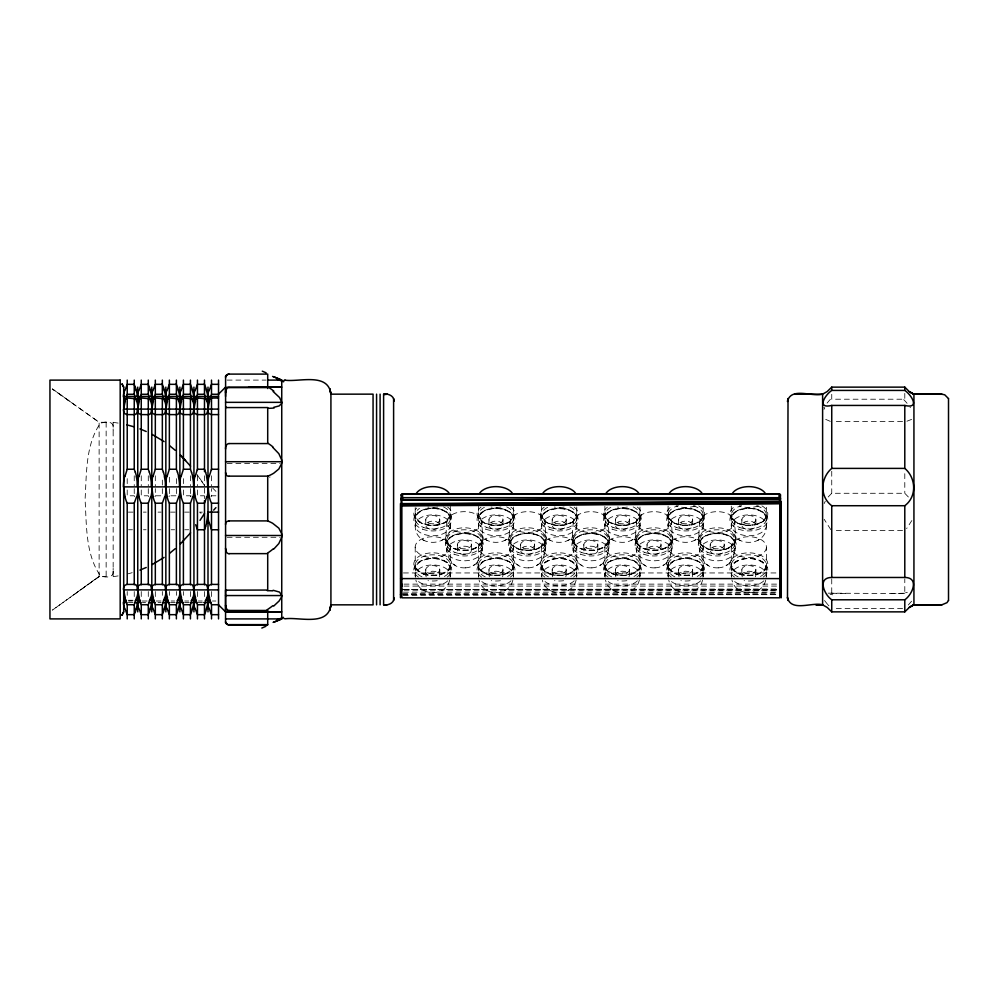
<?xml version="1.0" encoding="UTF-8"?>
<svg xmlns="http://www.w3.org/2000/svg" width="999" height="999" viewBox="0 0 999 999"><rect width="100%" height="100%" fill="white"/><g stroke="black" fill="none" stroke-linecap="round" stroke-linejoin="round"><path stroke-width="0.75" stroke-dasharray="5 3.75" d="M450.249 576.773L450.324 547.14A17.557 10.427 0 0 0 423.988 538.099A17.557 10.427 0 0 0 423.988 556.181A17.557 10.427 0 0 0 450.324 547.14M415.209 507.604L415.222 525.686C414.622 547.902 450.924 547.889 450.324 525.686L450.324 506.356M465.334 567.869C487.962 566.333 481.93 536.413 481.943 522.102M513.461 576.773L513.548 547.14A17.557 10.427 0 0 0 487.212 538.099A17.557 10.427 0 0 0 487.212 556.181A17.557 10.427 0 0 0 513.548 547.14M478.434 506.356L478.434 525.686C477.834 547.902 514.148 547.889 513.536 525.686L513.548 506.356M528.558 567.869C551.173 566.333 545.154 536.413 545.154 522.102A17.557 10.427 0 0 0 518.818 513.061A17.557 10.427 0 0 0 518.818 531.131A17.557 10.427 0 0 0 545.154 522.102M576.685 576.773L576.773 547.14A17.557 10.427 0 0 0 550.424 538.099A17.557 10.427 0 0 0 550.424 556.181A17.557 10.427 0 0 0 576.773 547.14M541.645 506.356L541.658 525.686C541.058 547.902 577.36 547.889 576.76 525.686L576.76 506.356M591.77 567.869C614.397 566.333 608.366 536.413 608.379 522.102A17.557 10.427 0 0 0 582.03 513.061A17.557 10.427 0 0 0 582.03 531.131A17.557 10.427 0 0 0 608.379 522.102M639.897 576.773L639.984 547.14A17.557 10.427 0 0 0 613.648 538.099A17.557 10.427 0 0 0 613.648 556.181A17.557 10.427 0 0 0 639.984 547.14M604.87 506.356L604.87 525.686C604.27 547.902 640.584 547.889 639.972 525.686L639.984 506.356M654.994 567.869C677.609 566.333 671.59 536.413 671.59 522.102A17.557 10.427 0 0 0 645.254 513.061A17.557 10.427 0 0 0 645.254 531.131A17.557 10.427 0 0 0 671.59 522.102M703.121 576.773L703.196 547.14A17.557 10.427 0 0 0 676.86 538.099A17.557 10.427 0 0 0 676.86 556.181A17.557 10.427 0 0 0 703.196 547.14M668.081 506.106L668.094 525.686C667.494 547.902 703.796 547.889 703.196 525.686L703.196 506.106M718.206 567.869C740.833 566.333 734.802 536.413 734.814 522.102A17.557 10.427 0 0 0 708.466 513.061A17.557 10.427 0 0 0 708.466 531.131A17.557 10.427 0 0 0 734.814 522.102M766.333 576.773L766.42 547.14A17.557 10.427 0 0 0 740.084 538.099A17.557 10.427 0 0 0 740.084 556.181A17.557 10.427 0 0 0 766.42 547.14M731.305 506.106L731.305 525.686C730.706 547.902 767.02 547.889 766.408 525.686L766.42 506.106M766.433 565.222L766.158 571.141L766.345 567.619L766.533 569.03C763.548 554.557 733.578 555.744 731.293 568.606L731.568 562.699L731.368 566.208L731.193 564.797C734.178 579.27 764.135 578.084 766.433 565.222L766.083 568.955M113.149 570.092L113.162 568.394M113.149 571.391C113.911 578.421 103.996 577.784 100 575.199C85.34 553.621 86.651 524.562 85.065 499.5C86.663 474.438 85.34 445.379 100 423.801C103.996 421.216 113.911 420.579 113.149 427.609M608.291 541.233L608.391 540.184L608.116 546.103L608.304 542.582L608.491 543.993C606.805 530.481 575.461 530.044 573.239 543.568L573.513 537.649L573.326 541.171L573.139 539.76C576.123 554.233 606.093 553.046 608.391 540.184L608.041 543.906M639.897 566.271L639.997 565.222L640.097 569.03C638.411 555.519 607.08 555.082 604.857 568.606L604.757 564.797C606.443 578.309 637.774 578.746 639.997 565.222L639.647 568.955M544.817 543.906L545.167 540.184L544.892 546.103L545.092 542.582L545.267 543.993C542.232 529.445 511.825 530.606 509.927 543.98L509.927 539.76C511.663 553.346 543.444 553.808 545.267 539.772L545.079 541.233M190.772 496.491L190.971 495.704M449.662 580.144C445.991 596.84 419.555 596.865 415.884 580.144M512.874 580.144C509.203 596.84 482.779 596.865 479.095 580.144M576.098 580.144C572.427 596.84 545.991 596.865 542.32 580.144M639.31 580.144C635.639 596.84 609.215 596.865 605.531 580.144M702.534 580.144C698.863 596.84 672.427 596.865 668.756 580.144M765.746 580.144C762.075 596.84 735.651 596.865 731.967 580.144M824.163 503.583L825.274 501.248M911.85 520.541L906.642 528.583M911.6 601.186L907.616 605.794M828.183 496.99L831.742 493.281L904.794 493.281L908.366 496.99M911.6 419.405L906.717 421.291M74.538 594.218L99.126 576.423L52.41 610.114L99.126 576.66L106.144 576.685M441.546 540.521L443.269 539.385M504.77 540.521L506.481 539.385M473.164 565.559L474.875 564.423M441.546 590.596L443.269 589.472M567.981 540.521L569.705 539.385M536.376 565.559L538.086 564.423M504.77 590.596L506.481 589.472M631.206 540.521L632.916 539.385M599.6 565.559L601.311 564.423M567.981 590.596L569.705 589.472M694.417 540.521L696.141 539.385M662.812 565.559L664.522 564.423M631.206 590.596L632.916 589.472M757.642 540.521L759.352 539.385M726.036 565.559L727.747 564.423M694.417 590.596L696.141 589.472M757.642 590.596L759.352 589.472M128.209 573.788L132.18 572.677M113.162 576.685L118.719 575.811M433.728 592.907L432.767 592.931M465.472 567.857C441.383 568.781 445.941 536.775 446.815 522.102M528.683 567.857C504.607 568.781 509.153 536.775 510.039 522.102M591.908 567.857C567.819 568.781 572.377 536.775 573.251 522.102M655.119 567.857C631.043 568.781 635.589 536.775 636.475 522.102M718.343 567.857C694.255 568.781 698.813 536.775 699.687 522.102M891.096 593.506L908.503 593.169M403.334 589.51L778.296 588.998M403.409 592.157L778.221 592.132M402.647 593.531L777.509 592.956M402.634 594.617L777.509 594.055M402.897 594.892L777.247 594.393M403.334 595.167L778.296 594.655M227.123 380.095L266.134 380.095M836.313 421.528L903.271 421.528M227.123 463.499L280.195 463.499M134.628 496.615L134.241 495.791L127.21 495.791L127.21 488.611M148.676 496.615L148.289 495.791L141.259 495.791L141.259 488.611M175.949 495.791L169.355 495.791L169.355 488.611M190.821 496.615L190.434 495.791L183.416 495.791L183.416 488.611M215.896 495.791L211.501 495.791L211.501 488.611M128.384 512.125L133.067 512.125M143.369 512.125L146.179 512.125M158.042 512.125L161.164 512.125M170.529 512.125L175.212 512.125M184.578 512.125L189.261 512.125M199.563 512.125L202.372 512.125M128.534 529.757L132.48 529.757M143.456 529.757L146.091 529.757M157.505 529.757L161.026 529.757M171.116 529.757L174.625 529.757M184.728 529.757L188.674 529.757M836.313 530.606L903.271 530.606M227.123 537.287L280.195 537.287M403.421 572.951L778.209 572.951M404.033 584.128L777.597 584.128M404.033 586.088L777.597 586.088M404.033 589.472L777.597 589.472M404.033 589.772L777.597 589.772M404.108 590.047L779.07 590.047M845.441 593.506L828.034 593.169L904.794 593.568L904.794 578.97M128.384 600.274L133.067 600.274M128.534 601.011L132.48 601.011M142.145 601.011L147.415 601.011M156.194 601.011L161.026 601.011M171.116 601.011L174.625 601.011M184.728 601.011L188.674 601.011M198.339 601.011L202.285 601.011M212.387 601.011L215.896 601.011M128.384 602.522L133.067 602.522M142.432 602.522L145.554 602.522M158.042 602.522L161.164 602.522M170.529 602.522L175.212 602.522M184.578 602.522L189.261 602.522M198.164 602.522L202.372 602.522M836.313 608.578L903.271 608.578M402.647 589.46L777.509 590.247M106.144 422.315L99.126 422.252L52.41 389.036L99.126 422.252L99.126 576.76M113.162 422.34L118.719 423.176M830.294 421.366L824.138 418.693M201.211 513.161L200.012 512.812M738.361 539.385L740.084 540.521M675.149 539.385L676.86 540.521M706.755 564.423L708.466 565.559M738.361 589.472L740.084 590.596M611.925 539.385L613.648 540.521M643.543 564.423L645.254 565.559M675.149 589.472L676.86 590.596M548.713 539.385L550.424 540.521M580.319 564.423L582.03 565.559M611.925 589.472L613.648 590.596M485.489 539.385L487.212 540.521M517.107 564.423L518.818 565.559M548.713 589.472L550.424 590.596M422.277 539.385L423.988 540.521M453.883 564.423L455.594 565.559M485.489 589.472L487.212 590.596M422.277 589.472L423.988 590.596M52.41 388.911L74.538 404.795M212.799 488.186L215.934 491.383M828.92 605.794L828.059 604.882M827.634 604.432L824.138 600.037M830.806 529.607L824.163 519.293M196.915 474.35L204.483 485.464L200.012 478.646M204.87 496.615L204.483 495.791L197.452 495.791L197.452 488.611M731.293 547.14L731.38 576.773M668.081 547.14L668.169 576.773M604.87 547.14L604.944 576.773M541.645 547.14L541.733 576.773M478.421 547.14L478.509 576.773M415.209 547.14L415.297 576.773M113.149 428.908L113.162 430.606M904.794 393.406L904.794 399.213L831.742 399.213L831.742 393.406M904.794 473.688L904.794 493.281M831.742 471.253L831.742 493.281M831.742 578.97L831.742 593.568M766.408 524.925L766.408 525.686A17.557 10.427 0 0 1 739.535 534.153A17.557 10.427 0 0 1 740.646 516.096A17.557 10.427 0 0 1 766.408 525.686M766.408 575.012L766.408 575.774M755.881 519.667L755.881 525.312A7.018 4.171 0 0 1 745.354 528.921A7.018 4.171 0 0 1 745.354 521.703A7.018 4.171 0 0 1 755.881 525.312M755.881 569.742A7.018 4.171 0 0 1 745.354 573.351A7.018 4.171 0 0 1 745.354 566.121A7.018 4.171 0 0 1 755.881 569.742L755.881 575.387M741.832 519.667L741.832 525.312M741.832 569.742L741.832 575.387M734.802 549.974L734.802 550.736A17.557 10.427 0 0 1 707.916 559.19A17.557 10.427 0 0 1 709.028 541.133A17.557 10.427 0 0 1 734.802 550.736M731.305 524.925L731.305 525.686M731.305 575.012L731.305 575.774M724.275 544.705L724.275 550.349A7.018 4.171 0 0 1 713.736 553.97A7.018 4.171 0 0 1 713.736 546.74A7.018 4.171 0 0 1 724.275 550.349M710.227 544.705L710.227 550.349M703.196 524.925L703.196 525.686A17.557 10.427 0 0 1 676.311 534.153A17.557 10.427 0 0 1 677.422 516.096A17.557 10.427 0 0 1 703.196 525.686M703.196 575.012L703.196 575.774M699.7 549.974L699.7 550.736M692.669 519.667L692.669 525.312A7.018 4.171 0 0 1 682.13 528.921A7.018 4.171 0 0 1 682.13 521.703A7.018 4.171 0 0 1 692.669 525.312M692.669 569.742A7.018 4.171 0 0 1 682.13 573.351A7.018 4.171 0 0 1 682.13 566.121A7.018 4.171 0 0 1 692.669 569.742L692.669 575.387M678.621 519.667L678.621 525.312M678.621 569.742L678.621 575.387M671.578 549.974L671.578 550.736A17.557 10.427 0 0 1 644.705 559.19A17.557 10.427 0 0 1 645.816 541.133A17.557 10.427 0 0 1 671.578 550.736M668.094 524.925L668.094 525.686M668.094 575.012L668.094 575.774M661.063 544.705L661.063 550.349A7.018 4.171 0 0 1 650.524 553.97A7.018 4.171 0 0 1 650.524 546.74A7.018 4.171 0 0 1 661.063 550.349M647.002 544.705L647.002 550.349M639.972 524.925L639.972 525.686A17.557 10.427 0 0 1 613.099 534.153A17.557 10.427 0 0 1 614.21 516.096A17.557 10.427 0 0 1 639.972 525.686M639.972 575.012L639.972 575.774M636.488 549.974L636.488 550.736M629.445 519.667L629.445 525.312A7.018 4.171 0 0 1 618.905 528.921A7.018 4.171 0 0 1 618.905 521.703A7.018 4.171 0 0 1 629.445 525.312M629.445 569.742A7.018 4.171 0 0 1 618.905 573.351A7.018 4.171 0 0 1 618.905 566.121A7.018 4.171 0 0 1 629.445 569.742L629.445 575.387M615.396 519.667L615.396 525.312M615.396 569.742L615.396 575.387M608.366 549.974L608.366 550.736A17.557 10.427 0 0 1 581.48 559.19A17.557 10.427 0 0 1 582.592 541.133A17.557 10.427 0 0 1 608.366 550.736M604.87 524.925L604.87 525.686M604.87 575.012L604.87 575.774M597.839 544.705L597.839 550.349M583.791 544.705L583.791 550.349M576.76 524.925L576.76 525.686A17.557 10.427 0 0 1 549.875 534.153A17.557 10.427 0 0 1 550.986 516.096A17.557 10.427 0 0 1 576.76 525.686M576.76 575.012L576.76 575.774M573.264 549.974L573.264 550.736M566.233 519.667L566.233 525.312A7.018 4.171 0 0 1 555.694 528.921A7.018 4.171 0 0 1 555.694 521.703A7.018 4.171 0 0 1 566.233 525.312M566.233 569.742L566.233 575.387M552.185 519.667L552.185 525.312M552.185 569.742L552.185 575.387M545.142 549.974L545.142 550.736A17.557 10.427 0 0 1 518.269 559.19A17.557 10.427 0 0 1 519.38 541.133A17.557 10.427 0 0 1 545.142 550.736M541.658 524.925L541.658 525.686M541.658 575.012L541.658 575.774M534.615 544.705L534.615 550.349A7.018 4.171 0 0 1 524.088 553.97A7.018 4.171 0 0 1 524.088 546.74A7.018 4.171 0 0 1 534.615 550.349M520.579 544.705L520.579 550.349M513.536 524.925L513.536 525.686A17.557 10.427 0 0 1 486.663 534.153A17.557 10.427 0 0 1 487.774 516.096A17.557 10.427 0 0 1 513.536 525.686M513.536 575.012L513.536 575.774M510.052 549.974L510.052 550.736M503.009 519.667L503.009 525.312A7.018 4.171 0 0 1 492.482 528.921A7.018 4.171 0 0 1 492.482 521.703A7.018 4.171 0 0 1 503.009 525.312M503.009 569.742L503.009 575.387M488.961 519.667L488.961 525.312M488.961 569.742L488.961 575.387M481.93 549.974L481.93 550.736A17.557 10.427 0 0 1 455.044 559.19A17.557 10.427 0 0 1 456.156 541.133A17.557 10.427 0 0 1 481.93 550.736M478.434 524.925L478.434 525.686M478.434 575.012L478.434 575.774M471.403 544.705L471.403 550.349M457.355 544.705L457.355 550.349M450.324 524.925L450.324 525.686A17.557 10.427 0 0 1 423.439 534.153A17.557 10.427 0 0 1 424.55 516.096A17.557 10.427 0 0 1 450.324 525.686M450.324 575.012L450.324 575.774M446.828 549.974L446.828 550.736M439.797 519.667L439.797 525.312A7.018 4.171 0 0 1 429.258 528.921A7.018 4.171 0 0 1 429.258 521.703A7.018 4.171 0 0 1 439.797 525.312M439.797 569.742L439.797 575.387M425.749 519.667L425.749 525.312M425.749 569.742L425.749 575.387M415.222 524.925L415.222 525.686M415.222 575.012L415.222 575.774M211.501 475.786L211.501 485.739M211.501 591.533L211.501 598.176M204.483 475.786L204.483 485.739M204.483 488.199L204.483 498.588M204.483 591.533L204.483 598.176M197.452 475.786L197.452 485.739M197.452 591.533L197.452 598.176M190.434 475.786L190.434 485.739M190.434 488.611L190.434 495.791M190.434 591.533L190.434 598.176M183.416 478.633L183.416 485.739M183.404 591.533L183.404 595.342M176.386 478.633L176.386 485.739M176.386 488.611L176.386 495.791M176.386 591.533L176.386 595.342M169.355 477.21L169.355 485.739M169.368 591.533L169.368 595.342M162.338 480.057L162.338 485.739M162.338 488.611L162.338 495.791L155.32 495.791L155.32 488.611M162.338 591.533L162.338 595.342M155.32 475.786L155.32 485.739M155.32 591.533L155.32 598.176M148.289 475.786L148.289 485.739M148.289 488.611L148.289 495.791M148.289 591.533L148.289 598.176M141.259 475.786L141.259 485.739M141.259 591.533L141.259 598.176M134.241 475.786L134.241 485.739M134.241 488.611L134.241 495.791M134.241 591.533L134.241 598.176M127.21 478.633L127.21 485.739M127.223 591.533L127.223 595.342M113.162 422.24L113.162 576.76M106.144 422.24L106.144 576.76M437.712 507.067A17.557 10.427 0 0 1 427.822 507.067M605.157 577.285A17.557 10.427 0 0 1 622.427 564.959A17.557 10.427 0 0 1 639.697 577.285M637.412 580.831A17.557 10.427 0 0 1 607.429 580.831M668.368 577.285A17.557 10.427 0 0 1 685.639 564.959A17.557 10.427 0 0 1 702.909 577.285M700.636 580.831A17.557 10.427 0 0 1 670.654 580.831M564.148 507.067A17.557 10.427 0 0 1 554.258 507.067M415.497 577.285A17.557 10.427 0 0 1 432.767 564.959A17.557 10.427 0 0 1 450.037 577.285M447.764 580.831A17.557 10.427 0 0 1 417.782 580.831M627.372 507.067A17.557 10.427 0 0 1 617.482 507.067M695.142 505.844A17.557 10.427 0 0 1 676.148 505.844M615.846 576.848A7.018 4.171 0 0 1 622.427 571.216A7.018 4.171 0 0 1 629.008 576.848M478.721 577.285A17.557 10.427 0 0 1 495.991 564.959A17.557 10.427 0 0 1 513.261 577.285M510.976 580.831A17.557 10.427 0 0 1 480.994 580.831M426.186 576.848A7.018 4.171 0 0 1 432.767 571.216A7.018 4.171 0 0 1 439.348 576.848M541.933 577.285A17.557 10.427 0 0 1 559.203 564.959A17.557 10.427 0 0 1 576.473 577.285M574.2 580.831A17.557 10.427 0 0 1 544.218 580.831M742.282 576.848A7.018 4.171 0 0 1 748.863 571.216A7.018 4.171 0 0 1 755.444 576.848M500.936 507.067A17.557 10.427 0 0 1 491.046 507.067M679.058 576.848A7.018 4.171 0 0 1 685.639 571.216A7.018 4.171 0 0 1 692.22 576.848M552.622 576.848A7.018 4.171 0 0 1 559.203 571.216A7.018 4.171 0 0 1 565.784 576.848M270.142 476.998A52.697 46.379 59.1 0 1 269.53 477.272M823.763 407.904A34.278 17.145 -36.9 0 1 824.175 407.23M827.11 403.097A34.278 17.145 -36.9 0 1 830.818 398.863M903.72 399.612A34.278 15.36 38.8 0 1 907.129 403.359M909.989 407.08A34.278 15.36 38.8 0 1 910.426 407.692M823.95 409.403A20.43 10.514 -35.6 0 1 824.774 407.929M830.082 594.293A34.278 11.976 33.7 0 1 832.716 594.805M905.631 592.519A34.278 12.999 -37.3 0 1 907.329 592.345M154.957 496.69A28.859 13.899 88.1 0 1 155.345 495.866M169.006 496.69A28.859 13.899 88.1 0 1 169.393 495.866M211.151 496.69A28.859 13.899 88.1 0 1 211.538 495.866M637.325 507.067A18.956 11.264 0 0 1 635.314 522.29A18.956 11.264 0 0 1 609.615 522.327A18.956 11.264 0 0 1 607.454 507.117M698.701 505.856A18.956 11.264 0 0 1 699.15 521.915A18.956 11.264 0 0 1 672.115 521.915A18.956 11.264 0 0 1 672.602 505.856M447.677 507.067A18.956 11.264 0 0 1 446.116 522.015A18.956 11.264 0 0 1 420.941 522.827A18.956 11.264 0 0 1 416.695 508.054M761.912 505.856A18.956 11.264 0 0 1 762.374 521.915A18.956 11.264 0 0 1 735.339 521.915A18.956 11.264 0 0 1 735.813 505.856M574.113 507.067A18.956 11.264 0 0 1 572.09 522.29A18.956 11.264 0 0 1 546.403 522.327A18.956 11.264 0 0 1 544.23 507.117M510.889 507.067A18.956 11.264 0 0 1 508.878 522.29A18.956 11.264 0 0 1 483.179 522.327A18.956 11.264 0 0 1 481.019 507.117M608.066 577.11A18.956 11.264 0 0 1 609.34 561.6A18.956 11.264 0 0 1 635.476 561.588A18.956 11.264 0 0 1 636.813 577.085M626.885 580.694A18.956 11.264 0 0 1 617.669 580.656M671.278 577.11A18.956 11.264 0 0 1 672.564 561.6A18.956 11.264 0 0 1 698.688 561.588A18.956 11.264 0 0 1 700.024 577.085M690.097 580.694A18.956 11.264 0 0 1 680.881 580.656M418.406 577.11A18.956 11.264 0 0 1 419.692 561.6A18.956 11.264 0 0 1 445.816 561.588A18.956 11.264 0 0 1 447.152 577.085M437.225 580.694A18.956 11.264 0 0 1 428.009 580.656M734.502 577.11A18.956 11.264 0 0 1 735.776 561.6A18.956 11.264 0 0 1 761.912 561.588A18.956 11.264 0 0 1 763.248 577.085M753.321 580.694A18.956 11.264 0 0 1 744.105 580.656M481.63 577.11A18.956 11.264 0 0 1 482.904 561.6A18.956 11.264 0 0 1 509.04 561.588A18.956 11.264 0 0 1 510.377 577.085M500.449 580.694A18.956 11.264 0 0 1 491.233 580.656M544.842 577.11A18.956 11.264 0 0 1 546.128 561.6A18.956 11.264 0 0 1 572.252 561.588A18.956 11.264 0 0 1 573.588 577.085M563.661 580.694A18.956 11.264 0 0 1 554.445 580.656M674.887 576.86A17.557 10.427 0 0 1 672.702 561.575A17.557 10.427 0 0 1 698.513 561.538A17.557 10.427 0 0 1 696.478 576.823M756.593 505.794A17.557 10.427 0 0 1 762.449 521.753A17.557 10.427 0 0 1 734.952 521.515A17.557 10.427 0 0 1 741.595 505.656M738.099 576.86A17.557 10.427 0 0 1 735.926 561.575A17.557 10.427 0 0 1 761.738 561.538A17.557 10.427 0 0 1 759.702 576.823M693.368 505.794A17.557 10.427 0 0 1 699.238 521.753A17.557 10.427 0 0 1 671.74 521.515A17.557 10.427 0 0 1 678.371 505.656M422.015 576.86A17.557 10.427 0 0 1 419.83 561.575A17.557 10.427 0 0 1 445.641 561.538A17.557 10.427 0 0 1 443.606 576.823M443.506 506.905A17.557 10.427 0 0 1 446.466 521.678A17.557 10.427 0 0 1 421.553 523.176A17.557 10.427 0 0 1 419.468 508.354M548.451 576.86A17.557 10.427 0 0 1 546.266 561.575A17.557 10.427 0 0 1 572.077 561.538A17.557 10.427 0 0 1 570.042 576.823M611.663 576.86A17.557 10.427 0 0 1 609.49 561.575A17.557 10.427 0 0 1 635.302 561.538A17.557 10.427 0 0 1 633.266 576.823M633.166 506.905A17.557 10.427 0 0 1 635.376 522.19A17.557 10.427 0 0 1 609.54 522.24A17.557 10.427 0 0 1 611.6 506.943M569.942 506.905A17.557 10.427 0 0 1 572.152 522.19A17.557 10.427 0 0 1 546.328 522.24A17.557 10.427 0 0 1 548.389 506.943M485.227 576.86A17.557 10.427 0 0 1 483.054 561.575A17.557 10.427 0 0 1 508.866 561.538A17.557 10.427 0 0 1 506.83 576.823M506.73 506.905A17.557 10.427 0 0 1 508.941 522.19A17.557 10.427 0 0 1 483.104 522.24A17.557 10.427 0 0 1 485.164 506.943M489.41 576.848A7.018 4.171 0 0 1 495.991 571.216A7.018 4.171 0 0 1 502.572 576.848M758.353 505.844A17.557 10.427 0 0 1 739.36 505.844M731.593 577.285A17.557 10.427 0 0 1 748.863 564.959A17.557 10.427 0 0 1 766.133 577.285M763.848 580.831A17.557 10.427 0 0 1 733.865 580.831M541.645 566.92L541.633 568.606C543.918 555.744 573.901 554.557 576.873 569.03L576.698 567.619L576.498 571.141L576.873 564.81C574.974 578.184 544.58 579.345 541.533 564.797L541.645 566.92M415.297 514.085L415.197 518.531C417.482 505.656 447.465 504.483 450.437 518.943L450.437 514.722C448.539 528.109 418.144 529.27 415.097 514.722L415.284 516.133L415.472 512.612L415.297 514.085M415.297 567.557L415.197 568.606L415.097 564.797C418.082 579.27 448.052 578.084 450.337 565.222L450.437 569.03C447.402 554.482 416.995 555.644 415.097 569.03L415.297 567.557M478.509 514.085L478.421 518.531C480.706 505.656 510.676 504.483 513.661 518.943L513.561 515.147C511.263 528.009 481.306 529.195 478.321 514.722L478.496 516.133L478.696 512.612L478.509 514.085M478.509 564.16L478.321 569.03C480.219 555.644 510.626 554.482 513.661 569.03L513.661 564.81C511.763 578.184 481.356 579.345 478.321 564.797L478.496 566.208L478.696 562.699L478.509 564.16M604.944 514.085L604.857 518.531C607.08 504.994 638.411 505.444 640.097 518.943L639.909 517.544L639.722 521.053L639.997 515.147C637.699 528.009 607.742 529.195 604.757 514.722L604.932 516.133L605.132 512.612L604.944 514.085M636.55 539.123L636.463 543.568C638.686 530.044 670.017 530.481 671.703 543.993L671.603 540.184C669.38 553.708 638.049 553.271 636.363 539.76L636.538 541.171L636.738 537.649L636.55 539.123M668.169 514.085L668.069 518.531C670.292 504.994 701.635 505.444 703.308 518.943L703.209 515.147C700.923 528.009 670.953 529.195 667.969 514.722L668.156 516.133L668.343 512.612L668.169 514.085M668.169 564.16L667.969 569.03C669.867 555.644 700.274 554.482 703.308 569.03L703.134 567.619L702.934 571.141L703.308 564.81C701.41 578.184 671.016 579.345 667.969 564.797L668.156 566.208L668.343 562.699L668.169 564.16M731.38 517.482L731.293 518.531L731.193 514.722C734.178 529.195 764.135 528.009 766.433 515.147L766.533 518.943C763.498 504.408 733.091 505.569 731.193 518.943L731.38 517.482M481.955 543.568L481.68 546.103L481.955 540.184C479.657 553.046 449.687 554.233 446.703 539.76L446.803 543.568C449.026 530.044 480.369 530.481 482.055 543.993L481.868 542.582L481.955 543.568M734.827 540.184L734.727 541.233L734.927 539.772C733.016 553.146 702.622 554.308 699.575 539.76L699.675 543.568C701.897 530.044 733.241 530.481 734.927 543.993L734.74 542.582L734.552 546.103L734.827 540.184M541.908 516.833L541.633 518.531L541.533 514.722C544.517 529.195 574.487 528.009 576.773 515.147L576.873 518.943C575.199 505.669 546.216 505.581 541.908 516.833M555.269 523.114A7.018 4.171 0 0 0 566.208 519.955A7.018 4.171 0 0 0 556.131 515.909A7.018 4.171 0 0 0 555.269 523.114M492.045 523.114A7.018 4.171 0 0 0 502.997 519.955A7.018 4.171 0 0 0 492.919 515.909A7.018 4.171 0 0 0 492.045 523.114M681.705 523.114A7.018 4.171 0 0 0 692.644 519.955A7.018 4.171 0 0 0 682.567 515.909A7.018 4.171 0 0 0 681.705 523.114M428.833 523.114A7.018 4.171 0 0 0 439.772 519.955A7.018 4.171 0 0 0 429.695 515.909A7.018 4.171 0 0 0 428.833 523.114M428.833 573.201A7.018 4.171 0 0 0 439.772 570.042A7.018 4.171 0 0 0 429.695 565.983A7.018 4.171 0 0 0 428.833 573.201M523.663 548.151A7.018 4.171 0 0 0 534.602 545.004A7.018 4.171 0 0 0 524.525 540.946A7.018 4.171 0 0 0 523.663 548.151M713.311 548.151A7.018 4.171 0 0 0 724.263 545.004A7.018 4.171 0 0 0 714.185 540.946A7.018 4.171 0 0 0 713.311 548.151M455.594 531.131A17.557 10.427 0 0 0 481.943 522.102A17.557 10.427 0 0 0 455.594 513.061A17.557 10.427 0 0 0 455.594 531.131M650.099 548.151A7.018 4.171 0 0 0 661.038 545.004A7.018 4.171 0 0 0 650.961 540.946A7.018 4.171 0 0 0 650.099 548.151M460.439 553.808A7.018 4.171 0 0 0 471.391 550.649A7.018 4.171 0 0 0 461.313 546.603A7.018 4.171 0 0 0 460.439 553.808M460.439 548.151A7.018 4.171 0 0 0 471.391 545.004A7.018 4.171 0 0 0 461.313 540.946A7.018 4.171 0 0 0 460.439 548.151M555.269 573.201A7.018 4.171 0 0 0 566.208 570.042A7.018 4.171 0 0 0 556.131 565.983A7.018 4.171 0 0 0 555.269 573.201M618.481 523.114A7.018 4.171 0 0 0 629.432 519.955A7.018 4.171 0 0 0 619.355 515.909A7.018 4.171 0 0 0 618.481 523.114M744.917 523.114A7.018 4.171 0 0 0 755.868 519.955A7.018 4.171 0 0 0 745.791 515.909A7.018 4.171 0 0 0 744.917 523.114M612.15 573.563A18.956 11.264 0 0 0 641.358 564.66A18.956 11.264 0 0 0 613.773 554.083A18.956 11.264 0 0 0 612.15 573.563M517.32 548.526A18.956 11.264 0 0 0 546.528 539.622A18.956 11.264 0 0 0 518.943 529.045A18.956 11.264 0 0 0 517.32 548.526M485.714 573.563A18.956 11.264 0 0 0 514.922 564.66A18.956 11.264 0 0 0 487.337 554.083A18.956 11.264 0 0 0 485.714 573.563M738.586 573.563A18.956 11.264 0 0 0 767.794 564.66A18.956 11.264 0 0 0 740.209 554.083A18.956 11.264 0 0 0 738.586 573.563M580.531 548.526A18.956 11.264 0 0 0 609.752 539.622A18.956 11.264 0 0 0 582.167 529.045A18.956 11.264 0 0 0 580.531 548.526M643.756 548.526A18.956 11.264 0 0 0 672.964 539.622A18.956 11.264 0 0 0 645.379 529.045A18.956 11.264 0 0 0 643.756 548.526M706.967 548.526A18.956 11.264 0 0 0 736.188 539.622A18.956 11.264 0 0 0 708.603 529.045A18.956 11.264 0 0 0 706.967 548.526M422.49 573.563A18.956 11.264 0 0 0 451.698 564.66A18.956 11.264 0 0 0 424.113 554.083A18.956 11.264 0 0 0 422.49 573.563M675.361 573.563A18.956 11.264 0 0 0 704.57 564.66A18.956 11.264 0 0 0 676.985 554.083A18.956 11.264 0 0 0 675.361 573.563M548.926 573.563A18.956 11.264 0 0 0 578.134 564.66A18.956 11.264 0 0 0 550.549 554.083A18.956 11.264 0 0 0 548.926 573.563M454.095 548.526A18.956 11.264 0 0 0 483.316 539.622A18.956 11.264 0 0 0 455.731 529.045A18.956 11.264 0 0 0 454.095 548.526M675.361 529.133A18.956 11.264 0 0 0 704.57 520.229A18.956 11.264 0 0 0 676.985 509.652A18.956 11.264 0 0 0 675.361 529.133M454.095 554.17A18.956 11.264 0 0 0 483.316 545.267A18.956 11.264 0 0 0 455.731 534.69A18.956 11.264 0 0 0 454.095 554.17M738.586 529.133A18.956 11.264 0 0 0 767.794 520.229A18.956 11.264 0 0 0 740.209 509.652A18.956 11.264 0 0 0 738.586 529.133M706.967 554.17A18.956 11.264 0 0 0 736.188 545.267A18.956 11.264 0 0 0 708.603 534.69A18.956 11.264 0 0 0 706.967 554.17M485.714 529.133A18.956 11.264 0 0 0 514.922 520.229A18.956 11.264 0 0 0 487.337 509.652A18.956 11.264 0 0 0 485.714 529.133M612.15 529.133A18.956 11.264 0 0 0 641.358 520.229A18.956 11.264 0 0 0 613.773 509.652A18.956 11.264 0 0 0 612.15 529.133M643.756 554.17A18.956 11.264 0 0 0 672.964 545.267A18.956 11.264 0 0 0 645.379 534.69A18.956 11.264 0 0 0 643.756 554.17M580.531 554.17A18.956 11.264 0 0 0 609.752 545.267A18.956 11.264 0 0 0 582.167 534.69A18.956 11.264 0 0 0 580.531 554.17M517.32 554.17A18.956 11.264 0 0 0 546.528 545.267A18.956 11.264 0 0 0 518.943 534.69A18.956 11.264 0 0 0 517.32 554.17M548.926 529.133A18.956 11.264 0 0 0 578.134 520.229A18.956 11.264 0 0 0 550.549 509.652A18.956 11.264 0 0 0 548.926 529.133M422.49 529.133A18.956 11.264 0 0 0 451.698 520.229A18.956 11.264 0 0 0 424.113 509.652A18.956 11.264 0 0 0 422.49 529.133M454.857 552.347A17.557 10.427 0 0 0 481.905 544.105A17.557 10.427 0 0 0 456.368 534.303A17.557 10.427 0 0 0 454.857 552.347M454.857 548.951A17.557 10.427 0 0 0 481.905 540.709A17.557 10.427 0 0 0 456.368 530.919A17.557 10.427 0 0 0 454.857 548.951M707.729 548.951A17.557 10.427 0 0 0 734.777 540.709A17.557 10.427 0 0 0 709.24 530.919A17.557 10.427 0 0 0 707.729 548.951M707.729 552.347A17.557 10.427 0 0 0 734.777 544.105A17.557 10.427 0 0 0 709.24 534.303A17.557 10.427 0 0 0 707.729 552.347M518.081 552.347A17.557 10.427 0 0 0 545.129 544.105A17.557 10.427 0 0 0 519.592 534.303A17.557 10.427 0 0 0 518.081 552.347M518.081 548.951A17.557 10.427 0 0 0 545.129 540.709A17.557 10.427 0 0 0 519.592 530.919A17.557 10.427 0 0 0 518.081 548.951M644.517 552.347A17.557 10.427 0 0 0 671.565 544.105A17.557 10.427 0 0 0 646.028 534.303A17.557 10.427 0 0 0 644.517 552.347M644.517 548.951A17.557 10.427 0 0 0 671.565 540.709A17.557 10.427 0 0 0 646.028 530.919A17.557 10.427 0 0 0 644.517 548.951M581.293 552.347A17.557 10.427 0 0 0 608.341 544.105A17.557 10.427 0 0 0 582.804 534.303A17.557 10.427 0 0 0 581.293 552.347M581.293 548.951A17.557 10.427 0 0 0 608.341 540.709A17.557 10.427 0 0 0 582.804 530.919A17.557 10.427 0 0 0 581.293 548.951M676.123 573.988A17.557 10.427 0 0 0 703.171 565.746A17.557 10.427 0 0 0 677.634 555.956A17.557 10.427 0 0 0 676.123 573.988M739.347 527.31A17.557 10.427 0 0 0 766.395 519.055A17.557 10.427 0 0 0 740.846 509.265A17.557 10.427 0 0 0 739.347 527.31M739.347 573.988A17.557 10.427 0 0 0 766.395 565.746A17.557 10.427 0 0 0 740.846 555.956A17.557 10.427 0 0 0 739.347 573.988M676.123 527.31A17.557 10.427 0 0 0 703.171 519.055A17.557 10.427 0 0 0 677.634 509.265A17.557 10.427 0 0 0 676.123 527.31M423.251 573.988A17.557 10.427 0 0 0 450.299 565.746A17.557 10.427 0 0 0 424.762 555.956A17.557 10.427 0 0 0 423.251 573.988M423.251 527.31A17.557 10.427 0 0 0 450.299 519.055A17.557 10.427 0 0 0 424.762 509.265A17.557 10.427 0 0 0 423.251 527.31M549.687 573.988A17.557 10.427 0 0 0 576.735 565.746A17.557 10.427 0 0 0 551.198 555.956A17.557 10.427 0 0 0 549.687 573.988M612.911 573.988A17.557 10.427 0 0 0 639.959 565.746A17.557 10.427 0 0 0 614.41 555.956A17.557 10.427 0 0 0 612.911 573.988M612.911 527.31A17.557 10.427 0 0 0 639.959 519.055A17.557 10.427 0 0 0 614.41 509.265A17.557 10.427 0 0 0 612.911 527.31M549.687 527.31A17.557 10.427 0 0 0 576.735 519.055A17.557 10.427 0 0 0 551.198 509.265A17.557 10.427 0 0 0 549.687 527.31M486.476 573.988A17.557 10.427 0 0 0 513.523 565.746A17.557 10.427 0 0 0 487.974 555.956A17.557 10.427 0 0 0 486.476 573.988M486.476 527.31A17.557 10.427 0 0 0 513.523 519.055A17.557 10.427 0 0 0 487.974 509.265A17.557 10.427 0 0 0 486.476 527.31M492.045 573.201A7.018 4.171 0 0 0 502.997 570.042A7.018 4.171 0 0 0 492.919 565.983A7.018 4.171 0 0 0 492.045 573.201M586.875 553.808A7.018 4.171 0 0 0 597.827 550.649A7.018 4.171 0 0 0 587.749 546.603A7.018 4.171 0 0 0 586.875 553.808M586.875 548.151A7.018 4.171 0 0 0 597.827 545.004A7.018 4.171 0 0 0 587.749 540.946A7.018 4.171 0 0 0 586.875 548.151"/><path stroke-width="1.5" d="M225.549 589.897L225.549 611.875L281.743 611.875L225.549 611.825L218.531 604.845M225.562 396.441L225.562 387.137L218.531 394.18M780.469 597.14L780.469 495.104A1.399 1.124 0 0 0 779.07 493.981L402.572 493.981A1.399 1.124 0 0 0 401.161 495.104L401.161 596.578M401.161 593.906L401.161 592.532M780.469 570.679L780.469 566.033M780.469 564.822L780.469 561.076M780.469 557.192L780.469 554.52M780.469 551.798L780.469 550.412M780.469 543.269L780.469 541.795M780.469 540.322L780.469 538.836M780.469 526.173L780.469 502.572M401.161 597.102L401.161 595.054M225.562 449.026L225.599 447.989A8.004 7.73 51.3 0 1 225.836 446.391L226.586 444.992A3.159 2.985 0 0 1 229.071 443.544M225.562 392.782L225.599 391.845A8.004 7.018 -24.8 0 1 225.762 390.372M225.562 524.55L225.599 523.801A8.004 5.495 16.1 0 1 225.936 522.739L226.586 521.79A3.159 1.798 0 0 1 229.083 521.016M225.562 377.31L225.562 376.873A8.004 3.621 -13.1 0 1 225.637 376.061M225.599 376.611L225.562 622.127A8.004 3.621 13.1 0 0 225.637 622.939M948.513 398.601L944.717 394.792L942.032 394.268L913.935 394.18L909.365 391.683L913.935 394.355L909.365 391.683L904.794 387.137L831.742 387.137L827.184 391.571L822.614 394.155C811.937 397.14 790.883 386.713 787.487 401.486L788.024 398.601M948.513 600.411L948.513 398.589M285.264 380.244L283.916 380.507L285.264 380.219C299.363 382.142 328.384 372.265 330.919 394.168L330.919 604.857C328.346 626.735 299.35 616.845 285.264 618.781L283.916 618.493M393.606 600.411L393.606 398.589M788.024 398.589L787.487 597.839C791.42 612.125 811.912 602.01 822.614 604.757L815.771 604.732L822.614 604.845L827.184 607.429L831.742 611.863L904.794 611.863L909.365 607.429L913.935 604.645L909.365 607.317L913.935 604.82L942.032 604.732L946.99 602.672L948.513 600.399M394.13 597.839C394.031 603.221 388.286 605.569 383.604 604.807L383.604 394.143C388.286 393.469 394.018 395.766 394.13 401.161M124.9 476.473L127.223 469.243L127.223 397.989L136.551 398.801M138.948 476.473L141.259 469.243L141.259 397.989L150.599 398.801M152.997 476.473L155.32 469.243L155.32 397.989L164.648 398.801M167.045 476.473L169.368 469.243L169.355 397.989L178.696 398.801M181.094 476.473L183.416 469.243L183.404 397.989L192.745 398.801M195.142 476.473L197.452 469.243L204.483 469.243M209.191 476.473L211.501 469.243L218.531 469.243M206.793 522.527L205.594 526.785M136.551 496.84L134.241 503.209L134.241 584.802M150.599 496.84L148.289 503.209L148.289 584.802M164.648 496.84L162.338 503.209L162.338 584.802M178.696 496.84L176.386 503.209L176.386 584.802M192.745 496.84L190.434 503.209L190.434 584.802M206.793 496.84L204.483 503.209L197.452 503.209L197.452 584.802M124.9 401.448L125.774 398.476M138.948 401.448L140.147 397.44M152.997 401.448L154.196 397.44M167.045 401.448L168.244 397.44M181.094 401.448L182.293 397.44M136.551 597.552L134.241 604.72L134.241 618.905M195.142 401.448L196.341 397.44M150.599 597.552L148.289 604.72L148.289 618.905M209.191 401.448L210.389 397.44M164.648 597.552L162.338 604.72L162.338 618.905M178.696 597.552L176.386 604.72L176.386 618.905M192.745 597.552L190.434 604.72L190.434 618.905M206.793 597.552L204.483 604.72L204.483 618.905M124.9 390.609L127.223 384.328L134.241 384.328M138.948 390.609L141.259 384.328L148.289 384.328M152.997 390.609L155.32 384.328L162.338 384.328M167.045 390.609L169.368 384.328L176.386 384.328M181.094 390.609L183.416 384.328L190.434 384.328M195.142 390.609L197.452 384.328L204.483 384.328M136.551 608.403L135.352 611.838M209.191 390.609L211.501 384.328L218.531 384.328M150.599 608.403L149.4 611.838M164.648 608.403L163.449 611.838M178.696 608.403L177.497 611.838M192.745 608.403L191.546 611.838M206.793 608.403L205.594 611.838M225.899 390.384L226.586 389.023A3.159 3.022 0 0 1 229.046 387.45M123.701 611.813L121.953 615.272L123.701 611.813L123.701 387.113L121.953 383.753L123.701 387.187M225.899 376.036L226.586 375.249M200.012 520.354L204.483 513.536M215.934 507.617L213.661 510.127M190.572 532.854L180.469 543.818M904.794 611.863L904.794 599.787C912.412 594.58 919.604 577.497 904.794 577.472L831.742 577.472C816.945 577.497 824.125 594.58 831.742 599.787L831.742 611.863M831.742 405.432L831.742 468.394C820.466 477.884 819.417 496.615 831.742 505.719L904.794 505.719C917.119 496.615 916.083 477.884 904.794 468.394L904.794 405.432L831.742 405.432C816.158 409.178 825.087 394.905 831.742 390.422L904.794 390.422C911.463 394.905 920.379 409.178 904.794 405.432M136.551 413.636L135.352 414.448A28.859 8.854 67 0 1 134.253 414.622L126.823 414.585L124.9 413.636A24.538 7.78 -63.1 0 1 123.414 409.49M150.599 413.636L149.4 414.448A28.859 8.854 67 0 1 148.302 414.622L140.871 414.585L138.948 413.636A24.538 7.78 -63.1 0 1 137.462 409.49M164.648 413.636L163.449 414.448A28.859 8.854 67 0 1 162.35 414.622L154.92 414.585L152.997 413.636A24.538 7.78 -63.1 0 1 151.511 409.49M178.696 413.636L177.497 414.448A28.859 8.854 67 0 1 176.398 414.622L168.968 414.585L167.045 413.636A24.538 7.78 -63.1 0 1 165.559 409.49M192.745 413.636L191.546 414.448A28.859 8.854 67 0 1 190.447 414.622L183.017 414.585L181.094 413.636A24.538 7.78 -63.1 0 1 179.608 409.49M206.793 413.636L205.594 414.448A28.859 8.854 67 0 1 204.495 414.622L197.065 414.585L195.142 413.636A24.538 7.78 -63.1 0 1 193.656 409.49M273.776 549.063L278.833 543.568L281.531 537.674A10.764 9.503 -53.3 0 0 281.531 533.404L278.833 528.159L272.59 523.226A52.697 46.379 -59.1 0 0 267.67 520.966M169.718 553.246L175.175 548.713M273.689 606.093L279.171 600.923L281.518 596.977A10.764 5.932 -26.8 0 0 281.743 595.554L279.57 592.107L273.114 590.284M164.098 557.38L152.347 564.51M177.148 600.561L178.696 600.199M191.196 600.561L192.745 600.199M205.245 600.561L206.793 600.199M273.689 622.327L281.743 618.905L281.743 380.095L273.776 376.71M139.947 570.104L146.229 567.482M273.114 622.365L281.743 618.905L225.549 618.905M135.352 600.399L136.551 600.199M149.4 600.399L150.599 600.199M163.449 600.399L164.648 600.199M225.899 590.159L267.707 590.059L267.707 553.633L229.071 553.633M400.587 578.596L781.168 578.596M273.689 407.342L279.171 405.919L281.518 403.596A10.764 5.807 26.5 0 0 281.743 402.347L279.57 397.552L273.114 391.496M206.793 398.801L197.452 397.989A28.859 6.231 -63.8 0 1 196.316 398.676L195.142 398.801A24.538 5.145 -61.7 0 1 194.243 396.029M383.604 604.807L387.113 604.745M401.161 504.045L780.469 501.873M401.411 505.394L780.207 503.284M401.86 505.856L779.769 503.733M136.551 585.364L135.352 584.552A28.859 8.854 -67 0 0 134.253 584.378L126.823 584.415L124.9 585.364A24.538 7.78 63.1 0 0 123.414 589.51M401.161 499.95L780.469 499.15M400.462 594.63L401.161 594.63M780.469 594.043L781.168 594.043M942.032 604.745L913.935 604.82L913.935 394.143L942.032 394.255M267.707 380.095L281.743 380.095L272.59 376.423M227.073 387.2L281.743 387.137L248.976 387.125M229.071 387.6L267.707 387.6M330.919 394.168L373.064 394.143L373.064 604.857L330.919 604.832M135.352 397.44L134.241 394.28L127.223 394.28L127.223 380.095M150.599 401.448L148.289 394.28L141.259 394.28L141.259 380.095M164.648 401.448L162.338 394.28L155.32 394.28L155.32 380.095M178.696 401.448L176.386 394.28L169.368 394.28L169.368 380.095M192.745 401.448L190.434 394.28L183.416 394.28L183.416 380.095M206.793 401.448L204.483 394.28L197.452 394.28L197.452 380.095M218.531 394.28L211.501 394.28L211.501 380.095M794.517 394.268L822.614 394.155L822.614 604.845M123.701 396.478L218.531 396.478M208.292 396.029A24.538 5.145 -61.7 0 0 209.166 398.851L210.389 398.601A28.859 6.231 -63.8 0 0 211.463 398.102L218.531 397.989M225.549 402.347L281.743 402.347M123.701 409.103L218.531 409.103M218.531 414.585L211.114 414.585L209.191 413.636A24.538 7.78 -63.1 0 1 207.705 409.49M229.071 443.568L267.707 443.568L267.707 407.567L226.186 407.555M225.549 461.713L281.743 461.713M831.742 468.394L904.794 468.394M127.223 469.243L134.241 469.243L134.241 397.989M141.259 469.243L148.289 469.243L148.289 397.989M155.32 469.243L162.338 469.243L162.338 397.989M169.368 469.243L176.386 469.243L176.386 397.989M183.416 469.243L190.434 469.243L190.434 397.989M229.071 476.136L267.707 476.136L267.707 520.904L229.071 520.904M123.701 486.875L218.531 486.875M402.572 499.625L779.07 499.625A1.399 1.124 0 0 0 780.469 498.501A1.399 0.837 0 0 0 779.07 497.664L402.572 497.664A1.399 0.837 0 0 0 401.161 498.501A1.399 1.124 0 0 0 402.572 499.625L402.572 493.718M134.241 503.209L127.21 503.209L127.223 584.415M148.289 503.209L141.259 503.209L141.259 584.802M162.338 503.209L155.32 503.209L155.32 584.802M176.386 503.209L169.355 503.209L169.368 584.802M190.434 503.209L183.416 503.209L183.404 584.802M218.531 503.209L211.501 503.209L211.501 584.802M207.992 512.125L218.531 512.125M204.483 529.757L197.452 529.757L195.704 524.7M218.531 529.757L211.501 529.757L209.191 522.527M225.549 535.501L281.743 535.501M218.531 584.415L211.114 584.415L209.191 585.364A24.538 7.78 63.1 0 0 207.705 589.51M123.701 589.897L218.531 589.897M225.549 595.554L281.743 595.554M831.742 599.787L904.794 599.787M123.701 602.522L126.823 602.522M134.628 602.522L140.871 602.522M148.676 602.522L154.92 602.522M162.725 602.522L168.968 602.522M176.773 602.522L183.017 602.522M190.821 602.522L196.753 602.522M203.784 602.522L211.001 602.522M134.241 604.72L127.223 604.72L127.223 618.905M148.289 604.72L141.271 604.72L141.271 618.905M162.338 604.72L155.32 604.72L155.32 618.905M176.386 604.72L169.355 604.72L169.368 618.905M190.434 604.72L183.416 604.72L183.404 618.905M204.483 604.72L197.452 604.72L197.452 618.905M218.531 604.72L211.513 604.72L211.513 618.905M229.071 610.464L267.707 610.464L267.707 624.899L229.071 624.899A3.159 1.673 5.5 0 1 226.798 623.938M229.071 611.4L267.707 611.4M134.241 614.672L127.223 614.672L124.9 608.403M148.289 614.672L141.259 614.672L138.948 608.403M162.338 614.672L155.32 614.672L152.997 608.403M176.386 614.672L169.368 614.672L167.045 608.403M190.434 614.672L183.416 614.672L181.094 608.403M204.483 614.672L197.452 614.672L195.142 608.403M218.531 614.672L211.501 614.672L209.191 608.403M229.071 624.625L267.707 624.625M126.885 424.85L133.504 426.673M210.389 600.399L209.191 600.199A24.538 5.145 61.7 0 0 208.292 602.971M196.341 600.399L195.142 600.199A24.538 5.145 61.7 0 0 194.243 602.971M182.293 600.399L181.094 600.199A24.538 5.145 61.7 0 0 180.195 602.971M168.244 600.399L167.045 600.199A24.538 5.145 61.7 0 0 166.146 602.971M154.196 600.399L152.997 600.199A24.538 5.145 61.7 0 0 152.098 602.971M139.947 428.908L146.229 431.506M152.347 434.503L164.098 441.62M169.718 445.766L175.175 450.274M272.59 447.165L278.833 453.658L281.531 459.552A10.764 9.466 52 0 1 281.531 463.811L278.833 469.006L273.776 473.176A50.3 44.143 61.5 0 1 267.72 476.198M226.586 623.751L225.899 622.964M206.793 585.364L205.594 584.552A28.859 8.854 -67 0 0 204.495 584.378L197.065 584.415L195.142 585.364A24.538 7.78 63.1 0 0 193.656 589.51M192.745 585.364L191.546 584.552A28.859 8.854 -67 0 0 190.447 584.378L183.017 584.415L181.094 585.364A24.538 7.78 63.1 0 0 179.608 589.51M178.696 585.364L177.497 584.552A28.859 8.854 -67 0 0 176.398 584.378L168.968 584.415L167.045 585.364A24.538 7.78 63.1 0 0 165.559 589.51M164.648 585.364L163.449 584.552A28.859 8.854 -67 0 0 162.35 584.378L154.92 584.415L152.997 585.364A24.538 7.78 63.1 0 0 151.511 589.51M150.599 585.364L149.4 584.552A28.859 8.854 -67 0 0 148.302 584.378L140.871 584.415L138.948 585.364A24.538 7.78 63.1 0 0 137.462 589.51M185.602 460.477L180.469 455.194L190.572 466.146M205.594 387.162L206.793 390.609M191.546 387.162L192.745 390.609M177.497 387.162L178.696 390.609M163.449 387.162L164.648 390.609M149.4 387.162L150.599 390.609M135.352 387.162L136.551 390.609M210.389 601.56L209.191 597.552M196.341 601.56L195.142 597.552M182.293 601.56L181.094 597.552M168.244 601.56L167.045 597.552M154.196 601.56L152.997 597.552M140.147 601.56L138.948 597.552M126.099 601.56L124.9 597.552M205.594 472.215L206.793 476.473M191.546 472.215L192.745 476.473M177.497 472.215L178.696 476.473M163.449 472.215L164.648 476.473M149.4 472.215L150.599 476.473M135.352 472.215L136.551 476.473M135.689 398.476L136.551 401.448M209.191 496.84L210.389 500.649A28.859 13.899 -88.1 0 0 211.538 503.134M195.142 496.84L196.341 500.649A28.859 13.899 -88.1 0 0 197.49 503.134M181.094 496.84L182.293 500.649A28.859 13.899 -88.1 0 0 183.441 503.134M167.045 496.84L168.244 500.649A28.859 13.899 -88.1 0 0 169.393 503.134M152.997 496.84L154.196 500.649A28.859 13.899 -88.1 0 0 155.345 503.134M138.948 496.84L140.147 500.649A28.859 13.899 -88.1 0 0 141.296 503.134M124.9 496.84L126.099 500.649A28.859 13.899 -88.1 0 0 127.248 503.134M788.024 600.411L787.487 597.514L788.024 600.399M225.599 622.389L225.562 621.69M225.599 473.301L225.562 472.564M225.599 606.193L225.562 605.244M225.599 549.238L225.562 548.201M904.794 387.137L904.794 390.422M904.794 505.719L904.794 577.472M831.742 387.137L831.742 390.422M831.742 505.719L831.742 577.472M781.168 597.839L781.168 501.448L400.462 503.633L400.462 597.827M779.07 493.718L779.07 499.625M380.095 394.143L380.095 604.857M376.573 394.143L376.573 604.857M267.707 388.536L267.707 374.101L229.071 374.101A3.159 1.673 -5.5 0 0 226.798 375.062M218.531 380.095L218.531 618.905M211.501 397.989L211.501 470.192M207.992 387.113L207.992 611.888M204.483 380.095L204.483 394.28M204.483 397.989L204.483 471.59M204.483 500.586L204.483 584.802M197.452 397.989L197.452 470.192M193.943 387.113L193.943 611.888M190.434 380.095L190.434 394.28M179.895 387.113L179.895 611.888M176.386 380.095L176.386 394.28M165.846 387.113L165.846 611.888M162.338 380.095L162.338 394.28M151.798 387.113L151.798 611.888M148.289 380.095L148.289 394.28M137.75 387.113L137.75 611.888M134.241 380.095L134.241 394.28M415.921 494.118A17.557 10.427 0 0 1 432.767 486.625A17.557 10.427 0 0 1 449.625 494.118M542.357 494.118A17.557 10.427 0 0 1 559.203 486.625A17.557 10.427 0 0 1 576.061 494.118M605.569 494.118A17.557 10.427 0 0 1 622.427 486.625A17.557 10.427 0 0 1 639.273 494.118M668.793 494.118A17.557 10.427 0 0 1 685.639 486.625A17.557 10.427 0 0 1 702.497 494.118M780.993 574A97.927 0.924 89.8 0 1 780.843 586.7M780.719 567.657A98.988 0.662 89.8 0 1 780.706 574.088M479.133 494.118A17.557 10.427 0 0 1 495.991 486.625A17.557 10.427 0 0 1 512.837 494.118M226.373 608.316A7.318 6.256 34.4 0 1 225.774 606.193M226.598 609.028A5.132 4.62 19.9 0 1 226.199 608.366M229.058 610.489A3.159 2.922 12.2 0 1 226.673 608.99M272.877 605.669A50.487 24.713 -28.9 0 1 267.033 609.852M267.32 590.746A51.711 29.283 -29.4 0 1 272.702 590.859M226.086 590.459A8.004 1.161 11.8 0 1 226.736 590.409M273.476 548.651A50.3 42.47 -51.9 0 1 267.47 553.159M225.737 549.225A7.318 6.906 -62 0 0 226.249 551.51A5.132 4.97 -36.9 0 0 226.586 552.222A3.159 3.059 -18.5 0 0 229.058 553.771M225.737 473.264A7.318 4.92 -23.3 0 0 226.099 474.875A5.132 3.434 -11.5 0 0 226.561 475.287A3.159 2.023 -6 0 0 229.033 476.323M267.882 443.219A52.697 45.08 51.9 0 1 272.839 446.803M274.151 407.967A50.474 29.021 31 0 1 268.107 408.279M268.269 387.113A51.661 26.174 28.1 0 1 273.826 391.108M225.762 407.679A7.318 1.049 -17.2 0 1 226.286 407.192M283.629 381.793A50.3 2.697 25 0 1 276.985 379.145M225.886 376.573A7.318 3.222 -19 0 1 226.648 375.399M226.224 375.399A5.132 2.498 -9.8 0 1 226.623 375M266.121 372.814A52.697 2.11 24.1 0 1 262.287 371.178M226.536 375.237A3.159 1.911 0 0 1 229.021 374.15M268.881 611.45A52.697 26.561 -28.1 0 1 268.256 611.875M229.046 611.55A3.159 3.022 0 0 1 227.447 610.926M276.823 619.954A50.474 2.66 -24.9 0 1 283.404 617.32M226.648 623.601A7.318 3.222 19 0 1 225.886 622.427M226.623 624A5.132 2.498 9.8 0 1 226.224 623.601M261.813 628.059A51.661 1.923 -24 0 1 265.921 626.298M229.021 624.85A3.159 1.911 0 0 1 226.536 623.763M124.388 607.804A24.538 5.232 60 0 1 123.414 602.097M124.001 602.971A24.538 5.145 61.7 0 1 124.875 600.149L126.099 600.399A28.859 6.231 63.8 0 1 126.423 600.474M137.425 603.021A24.538 4.845 -61.4 0 1 135.951 609.09M136.463 600.362A24.538 5.232 -60 0 1 138.024 602.11M138.436 607.804A24.538 5.232 60 0 1 137.462 602.097M138.049 602.971A24.538 5.145 61.7 0 1 138.923 600.149L140.147 600.399A28.859 6.231 63.8 0 1 140.472 600.474M124.013 408.703A24.538 7.293 -64.3 0 1 125.362 401.086M137.462 408.716A24.538 7.555 64.8 0 1 136.463 413.474M136.95 401.76A24.538 7.78 63.1 0 1 138.049 409.49M138.062 408.703A24.538 7.293 -64.3 0 1 139.41 401.086M123.414 396.903A24.538 5.232 -60 0 1 124.388 391.196M124.001 396.029A24.538 5.145 -61.7 0 0 124.875 398.851L126.099 398.601A28.859 6.231 -63.8 0 0 127.173 398.102M135.951 389.922A24.538 4.845 61.4 0 1 137.425 395.991M138.024 396.89A24.538 5.232 60 0 1 136.463 398.638M137.462 396.903A24.538 5.232 -60 0 1 138.436 391.196M138.049 396.029A24.538 5.145 -61.7 0 0 138.923 398.851L140.147 398.601A28.859 6.231 -63.8 0 0 141.221 398.102M123.401 486.925A24.538 12.999 -85.9 0 1 124.663 476.298M125.15 496.578A24.538 12.438 -86.6 0 1 123.988 486.813M136.276 476.66A24.538 12.4 85.8 0 1 137.462 486.825A24.538 12.999 -85.9 0 1 138.711 476.298M136.763 497.065A24.538 12.999 86 0 0 138.062 486.938A24.538 12.438 -86.6 0 0 139.198 496.578M125.362 597.914A24.538 7.293 64.3 0 1 124.013 590.297M138.049 589.51A24.538 7.78 -63.1 0 1 136.95 597.24M136.463 585.526A24.538 7.555 -64.8 0 1 137.462 590.284M139.41 597.914A24.538 7.293 64.3 0 1 138.062 590.297M152.098 589.51A24.538 7.78 -63.1 0 1 150.999 597.24M150.512 585.526A24.538 7.555 -64.8 0 1 151.511 590.284M153.459 597.914A24.538 7.293 64.3 0 1 152.11 590.297M150.325 476.66A24.538 12.4 85.8 0 1 151.511 486.825A24.538 12.999 -85.9 0 1 152.76 476.298M150.812 497.065A24.538 12.999 86 0 0 152.11 486.938A24.538 12.438 -86.6 0 0 153.247 496.578M166.146 589.51A24.538 7.78 -63.1 0 1 165.047 597.24M164.56 585.526A24.538 7.555 -64.8 0 1 165.559 590.284M167.507 597.914A24.538 7.293 64.3 0 1 166.159 590.297M164.373 476.66A24.538 12.4 85.8 0 1 165.559 486.825A24.538 12.999 -85.9 0 1 166.808 476.298M164.86 497.065A24.538 12.999 86 0 0 166.159 486.938A24.538 12.438 -86.6 0 0 167.295 496.578M180.195 589.51A24.538 7.78 -63.1 0 1 179.096 597.24M178.609 585.526A24.538 7.555 -64.8 0 1 179.608 590.284M181.556 597.914A24.538 7.293 64.3 0 1 180.207 590.297M178.421 476.66A24.538 12.4 85.8 0 1 179.608 486.825A24.538 12.999 -85.9 0 1 180.856 476.298M178.908 497.065A24.538 12.999 86 0 0 180.207 486.938A24.538 12.438 -86.6 0 0 181.343 496.578M194.243 589.51A24.538 7.78 -63.1 0 1 193.144 597.24M192.657 585.526A24.538 7.555 -64.8 0 1 193.656 590.284M195.604 597.914A24.538 7.293 64.3 0 1 194.256 590.297M192.47 476.66A24.538 12.4 85.8 0 1 193.656 486.825A24.538 12.999 -85.9 0 1 194.905 476.298M192.957 497.065A24.538 12.999 86 0 0 194.256 486.938A24.538 12.438 -86.6 0 0 195.392 496.578M208.292 589.51A24.538 7.78 -63.1 0 1 207.193 597.24M206.706 585.526A24.538 7.555 -64.8 0 1 207.705 590.284M209.653 597.914A24.538 7.293 64.3 0 1 208.304 590.297M206.518 476.66A24.538 12.4 85.8 0 1 207.705 486.825A24.538 12.999 -85.9 0 1 208.953 476.298M207.005 497.065A24.538 12.999 86 0 0 208.304 486.938A24.538 12.438 -86.6 0 0 209.44 496.578M127.31 604.757A28.859 7.667 65.3 0 1 126.211 601.623M141.359 604.757A28.859 7.667 65.3 0 1 140.26 601.623M155.407 604.757A28.859 7.667 65.3 0 1 154.308 601.623M169.455 604.757A28.859 7.667 65.3 0 1 168.356 601.623M183.504 604.757A28.859 7.667 65.3 0 1 182.405 601.623M197.552 604.757A28.859 7.667 65.3 0 1 196.453 601.623M211.601 604.757A28.859 7.667 65.3 0 1 210.502 601.623M134.203 469.318A28.859 13.736 84.8 0 1 135.302 472.277M148.252 469.318A28.859 13.736 84.8 0 1 149.35 472.277M162.3 469.318A28.859 13.736 84.8 0 1 163.399 472.277M176.348 469.318A28.859 13.736 84.8 0 1 177.447 472.277M190.397 469.318A28.859 13.736 84.8 0 1 191.496 472.277M204.445 469.318A28.859 13.736 84.8 0 1 205.544 472.277M150 389.922A24.538 4.845 61.4 0 1 151.473 395.991M152.073 396.89A24.538 5.232 60 0 1 150.512 398.638M151.511 396.903A24.538 5.232 -60 0 1 152.485 391.196M152.098 396.029A24.538 5.145 -61.7 0 0 152.972 398.851L154.196 398.601A28.859 6.231 -63.8 0 0 155.27 398.102M164.048 389.922A24.538 4.845 61.4 0 1 165.522 395.991M166.121 396.89A24.538 5.232 60 0 1 164.56 398.638M165.559 396.903A24.538 5.232 -60 0 1 166.533 391.196M166.146 396.029A24.538 5.145 -61.7 0 0 167.02 398.851L168.244 398.601A28.859 6.231 -63.8 0 0 169.318 398.102M178.097 389.922A24.538 4.845 61.4 0 1 179.57 395.991M180.17 396.89A24.538 5.232 60 0 1 178.609 398.638M179.608 396.903A24.538 5.232 -60 0 1 180.582 391.196M180.195 396.029A24.538 5.145 -61.7 0 0 181.069 398.851L182.293 398.601A28.859 6.231 -63.8 0 0 183.366 398.102M192.145 389.922A24.538 4.845 61.4 0 1 193.619 395.991M194.218 396.89A24.538 5.232 60 0 1 192.657 398.638M193.656 396.903A24.538 5.232 -60 0 1 194.63 391.196M206.194 389.922A24.538 4.845 61.4 0 1 207.667 395.991M208.267 396.89A24.538 5.232 60 0 1 206.706 398.638M207.705 396.903A24.538 5.232 -60 0 1 208.679 391.196M134.103 384.19A28.859 4.883 62.7 0 1 135.202 387M148.152 384.19A28.859 4.883 62.7 0 1 149.251 387M162.2 384.19A28.859 4.883 62.7 0 1 163.299 387M176.249 384.19A28.859 4.883 62.7 0 1 177.347 387M190.297 384.19A28.859 4.883 62.7 0 1 191.396 387M204.345 384.19A28.859 4.883 62.7 0 1 205.444 387M151.511 408.716A24.538 7.555 64.8 0 1 150.512 413.474M150.999 401.76A24.538 7.78 63.1 0 1 152.098 409.49M152.11 408.703A24.538 7.293 -64.3 0 1 153.459 401.086M165.559 408.716A24.538 7.555 64.8 0 1 164.56 413.474M165.047 401.76A24.538 7.78 63.1 0 1 166.146 409.49M166.159 408.703A24.538 7.293 -64.3 0 1 167.507 401.086M179.608 408.716A24.538 7.555 64.8 0 1 178.609 413.474M179.096 401.76A24.538 7.78 63.1 0 1 180.195 409.49M180.207 408.703A24.538 7.293 -64.3 0 1 181.556 401.086M193.656 408.716A24.538 7.555 64.8 0 1 192.657 413.474M193.144 401.76A24.538 7.78 63.1 0 1 194.243 409.49M194.256 408.703A24.538 7.293 -64.3 0 1 195.604 401.086M207.705 408.716A24.538 7.555 64.8 0 1 206.706 413.474M207.193 401.76A24.538 7.78 63.1 0 1 208.292 409.49M208.304 408.703A24.538 7.293 -64.3 0 1 209.653 401.086M126.211 397.377A28.859 7.667 -65.3 0 1 127.31 394.243M140.26 397.377A28.859 7.667 -65.3 0 1 141.359 394.243M154.308 397.377A28.859 7.667 -65.3 0 1 155.407 394.243M168.356 397.377A28.859 7.667 -65.3 0 1 169.455 394.243M182.405 397.377A28.859 7.667 -65.3 0 1 183.504 394.243M196.453 397.377A28.859 7.667 -65.3 0 1 197.552 394.243M210.502 397.377A28.859 7.667 -65.3 0 1 211.601 394.243M205.544 526.723A28.859 13.736 -84.8 0 1 204.445 529.682M207.68 513.349A24.538 12.4 -85.8 0 1 206.518 522.34M208.953 522.702A24.538 12.999 85.9 0 1 207.705 513.299M151.473 603.021A24.538 4.845 -61.4 0 1 150 609.09M150.512 600.362A24.538 5.232 -60 0 1 152.073 602.11M152.485 607.804A24.538 5.232 60 0 1 151.511 602.097M165.522 603.021A24.538 4.845 -61.4 0 1 164.048 609.09M164.56 600.362A24.538 5.232 -60 0 1 166.121 602.11M166.533 607.804A24.538 5.232 60 0 1 165.559 602.097M179.57 603.021A24.538 4.845 -61.4 0 1 178.097 609.09M178.609 600.362A24.538 5.232 -60 0 1 180.17 602.11M180.582 607.804A24.538 5.232 60 0 1 179.608 602.097M193.619 603.021A24.538 4.845 -61.4 0 1 192.145 609.09M192.657 600.362A24.538 5.232 -60 0 1 194.218 602.11M194.63 607.804A24.538 5.232 60 0 1 193.656 602.097M207.667 603.021A24.538 4.845 -61.4 0 1 206.194 609.09M206.706 600.362A24.538 5.232 -60 0 1 208.267 602.11M208.679 607.804A24.538 5.232 60 0 1 207.705 602.097M135.202 612.012A28.859 4.87 -62.7 0 1 134.091 614.81M149.251 612.012A28.859 4.87 -62.7 0 1 148.139 614.81M163.299 612.012A28.859 4.87 -62.7 0 1 162.188 614.81M177.347 612.012A28.859 4.87 -62.7 0 1 176.236 614.81M191.396 612.012A28.859 4.87 -62.7 0 1 190.285 614.81M205.444 612.012A28.859 4.87 -62.7 0 1 204.333 614.81M402.048 589.697A1.399 1.124 0 0 1 401.161 588.636A1.399 0.837 0 0 0 402.048 589.422M401.161 495.104A1.399 0.837 0 0 1 402.56 494.28L779.07 494.28A1.399 0.837 0 0 1 780.469 495.104M402.048 584.203A1.399 1.124 0 0 0 401.161 585.252A1.399 0.837 0 0 0 402.048 586.026M779.707 584.253A1.399 1.124 0 0 1 780.469 585.252A1.399 0.837 0 0 1 779.707 585.988M779.707 589.385A1.399 0.837 0 0 0 780.469 588.636A1.399 1.124 0 0 1 779.707 589.647M732.005 494.118A17.557 10.427 0 0 1 748.863 486.625A17.557 10.427 0 0 1 765.709 494.118M330.919 604.695L329.845 610.114L330.919 604.695M387.113 394.255L383.604 394.443L387.113 394.268M779.769 498.089L401.86 500.199L401.86 597.827L779.769 597.789L779.769 498.089M120.192 380.119L49.95 380.119L49.95 618.905L120.192 618.881L120.192 380.095M330.919 394.305L329.845 388.911L330.919 394.305"/></g></svg>
